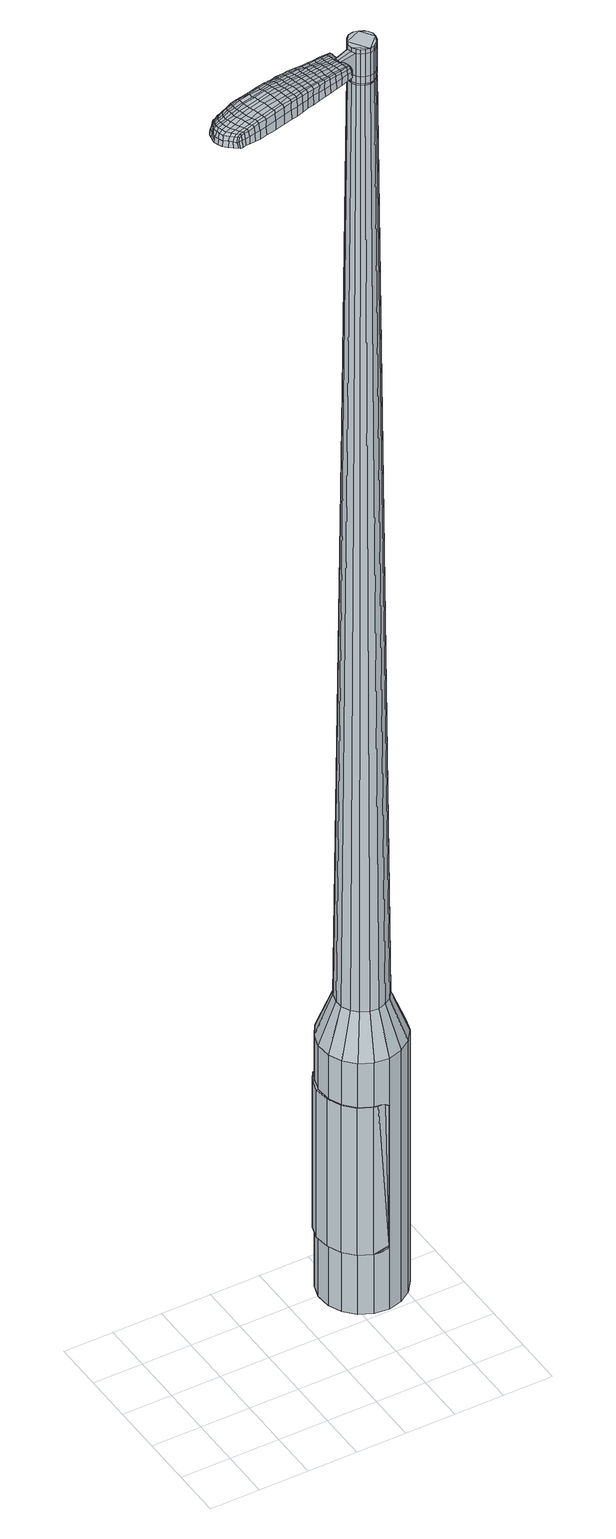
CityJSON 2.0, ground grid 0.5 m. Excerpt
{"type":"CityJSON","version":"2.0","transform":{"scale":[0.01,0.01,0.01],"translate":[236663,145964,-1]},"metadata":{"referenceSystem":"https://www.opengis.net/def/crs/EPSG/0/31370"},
"CityObjects":{
"object1":{"type":"GenericCityObject","attributes":{"cluster":699,"mean_distance_to_centroid":0.277,"new_centroid_x":236665.23,"new_centroid_y":145965.47,"mean_distance_to_camera":9.85,"H1":8.76,"H2":9.39,"Z_final":114,"cluster2":-1,"proj_x":236664.16,"proj_y":145961.22,"id_line":88007,"bearing_l":284.16,"distance":4.38,"orientation":"right","G_obj":194.16},"geometry":[{"type":"MultiSurface","lod":"2","boundaries":[[[0,1,2,3]],[[1,4,5,2]],[[4,6,7,5]],[[6,8,9,7]],[[8,10,11,9]],[[10,12,13,11]],[[12,14,15,13]],[[14,16,17,15]],[[16,18,19,17]],[[18,20,21,19]],[[20,22,23,21]],[[22,24,25,23]],[[24,26,27,25]],[[26,28,29,27]],[[28,30,31,29]],[[30,32,33,31]],[[32,34,35,33]],[[34,0,3,35]],[[36,37,38,39]],[[38,40,41,42]],[[41,43,42]],[[42,44,45,46]],[[45,47,46]],[[46,48,49,50]],[[49,51,50]],[[42,46,50,38]],[[50,52,39,38]],[[53,36,39]],[[2,5,7,35]],[[7,9,11,15]],[[11,13,15]],[[15,17,19,23]],[[19,21,23]],[[23,25,27,31]],[[27,29,31]],[[15,23,31,7]],[[31,33,35,7]],[[3,2,35]],[[1,0,54,55]],[[0,34,56,54]],[[34,32,57,56]],[[32,30,58,57]],[[30,28,59,58]],[[28,26,60,59]],[[26,24,61,60]],[[24,22,62,61]],[[22,20,63,62]],[[20,18,64,63]],[[18,16,65,64]],[[16,14,66,65]],[[14,12,67,66]],[[12,10,68,67]],[[10,8,69,68]],[[8,6,70,69]],[[6,4,71,70]],[[4,1,55,71]],[[55,54,72,73]],[[54,56,74,72]],[[56,57,75,74]],[[57,58,76,75]],[[58,59,77,76]],[[59,60,78,77]],[[60,61,79,78]],[[61,62,80,79]],[[62,63,81,80]],[[63,64,82,81]],[[64,65,83,82]],[[65,66,84,83]],[[66,67,85,84]],[[67,68,86,85]],[[68,69,87,86]],[[69,70,88,87]],[[70,71,89,88]],[[71,55,73,89]],[[72,90,91,92]],[[74,93,90,72]],[[75,94,93,74]],[[76,95,94,75]],[[96,97,95,76]],[[98,99,97,96]],[[79,100,99,98]],[[101,102,100,79]],[[81,103,102,101]],[[104,105,103,81]],[[106,107,105,104]],[[108,109,107,106]],[[110,111,109,108]],[[112,113,111,110]],[[114,115,113,112]],[[116,117,115,114]],[[89,118,117,116]],[[92,91,118,89]],[[119,120,121,122]],[[123,119,122,124]],[[125,123,124,126]],[[127,125,126,128]],[[129,127,128,130]],[[131,129,130,132]],[[133,131,132,134]],[[135,133,134,136]],[[137,135,136,138]],[[139,137,138,140]],[[141,139,140,142]],[[143,141,142,144]],[[145,143,144,146]],[[147,145,146,148]],[[149,147,148,150]],[[151,149,150,152]],[[73,72,92]],[[77,96,76]],[[77,78,98,96]],[[78,79,98]],[[80,101,79]],[[80,81,101]],[[82,104,81]],[[82,83,106,104]],[[83,84,108,106]],[[84,85,110,108]],[[85,86,112,110]],[[86,87,114,112]],[[87,88,116,114]],[[88,89,116]],[[73,92,89]],[[153,91,90]],[[153,118,91]],[[154,117,118]],[[154,155,115,117]],[[155,156,113,115]],[[156,157,111,113]],[[157,158,109,111]],[[158,159,107,109]],[[159,160,105,107]],[[160,103,105]],[[161,102,103]],[[161,100,102]],[[162,99,100]],[[162,163,97,99]],[[163,95,97]],[[39,52,151,164]],[[153,90,165,152]],[[53,39,164,120]],[[90,93,121,165]],[[36,53,120,119]],[[93,94,122,121]],[[37,36,119,123]],[[94,95,124,122]],[[38,37,123,125]],[[95,163,126,124]],[[40,38,125,127]],[[163,162,128,126]],[[41,40,127,129]],[[162,100,130,128]],[[43,41,129,131]],[[100,161,132,130]],[[42,43,131,133]],[[161,103,134,132]],[[44,42,133,135]],[[103,160,136,134]],[[45,44,135,137]],[[160,159,138,136]],[[47,45,137,139]],[[159,158,140,138]],[[46,47,139,141]],[[158,157,142,140]],[[48,46,141,143]],[[157,156,144,142]],[[49,48,143,145]],[[156,155,146,144]],[[51,49,145,147]],[[155,154,148,146]],[[50,51,147,149]],[[154,118,150,148]],[[52,50,149,151]],[[118,153,152,150]],[[151,152,166,167]],[[152,165,168,166]],[[165,121,169,168]],[[121,120,170,169]],[[120,164,171,170]],[[164,151,167,171]],[[172,173,174,175]],[[176,172,175,177]],[[172,176,178,179]],[[173,172,179,180]],[[181,182,183,184]],[[185,181,184,186]],[[181,185,187,188]],[[182,181,188,189]],[[190,191,192,193]],[[194,190,193,195]],[[190,194,196,197]],[[191,190,197,198]],[[199,200,201,202]],[[203,199,202,204]],[[199,203,205,206]],[[200,199,206,207]],[[208,209,210,211]],[[212,208,211,213]],[[208,212,214,215]],[[209,208,215,216]],[[217,218,219,220]],[[221,217,220,222]],[[217,221,223,224]],[[218,217,224,225]],[[226,227,228,229]],[[218,226,229,219]],[[226,218,225,230]],[[227,226,230,231]],[[232,233,234,235]],[[227,232,235,228]],[[232,227,231,236]],[[233,232,236,237]],[[238,176,177,239]],[[233,238,239,234]],[[238,233,237,240]],[[176,238,240,178]],[[241,242,243,244]],[[245,241,244,246]],[[241,245,247,248]],[[242,241,248,249]],[[250,251,252,253]],[[242,250,253,243]],[[250,242,249,254]],[[251,250,254,255]],[[256,257,258,259]],[[251,256,259,252]],[[256,251,255,260]],[[257,256,260,261]],[[262,263,264,265]],[[257,262,265,258]],[[262,257,261,266]],[[263,262,266,267]],[[268,173,180,269]],[[263,268,269,264]],[[268,263,267,270]],[[173,268,270,174]],[[271,272,273,274]],[[275,271,274,276]],[[271,275,277,278]],[[272,271,278,279]],[[280,281,282,283]],[[272,280,283,273]],[[280,272,279,284]],[[281,280,284,285]],[[286,287,288,289]],[[281,286,289,282]],[[286,281,285,290]],[[287,286,290,291]],[[292,185,186,293]],[[287,292,293,288]],[[292,287,291,294]],[[185,292,294,187]],[[295,296,297,298]],[[299,295,298,300]],[[295,299,301,302]],[[296,295,302,303]],[[304,305,306,307]],[[296,304,307,297]],[[304,296,303,308]],[[305,304,308,309]],[[310,311,312,313]],[[305,310,313,306]],[[310,305,309,314]],[[311,310,314,315]],[[316,317,318,319]],[[311,316,319,312]],[[316,311,315,320]],[[317,316,320,321]],[[322,182,189,323]],[[317,322,323,318]],[[322,317,321,324]],[[182,322,324,183]],[[325,211,210,326]],[[327,325,326,328]],[[325,327,329,330]],[[211,325,330,213]],[[331,327,328,332]],[[333,331,332,334]],[[331,333,335,336]],[[327,331,336,329]],[[337,333,334,338]],[[339,337,338,340]],[[337,339,341,342]],[[333,337,342,335]],[[343,339,340,344]],[[345,343,344,346]],[[343,345,347,348]],[[339,343,348,341]],[[349,345,346,350]],[[200,349,350,201]],[[349,200,207,351]],[[345,349,351,347]],[[352,353,198,197]],[[354,352,197,196]],[[352,354,355,356]],[[353,352,356,357]],[[358,359,357,356]],[[360,358,356,355]],[[358,360,361,362]],[[359,358,362,363]],[[364,365,363,362]],[[366,364,362,361]],[[364,366,367,368]],[[365,364,368,369]],[[370,371,369,368]],[[372,370,368,367]],[[370,372,205,203]],[[371,370,203,204]],[[373,374,375,376]],[[275,373,376,277]],[[373,275,276,377]],[[374,373,377,378]],[[379,194,195,380]],[[374,379,380,375]],[[379,374,378,381]],[[194,379,381,196]],[[382,383,384,385]],[[221,382,385,223]],[[382,221,222,386]],[[383,382,386,387]],[[388,389,390,391]],[[383,388,391,384]],[[388,383,387,392]],[[389,388,392,393]],[[394,191,198,395]],[[389,394,395,390]],[[394,389,393,396]],[[191,394,396,192]],[[397,398,399,400]],[[179,397,400,180]],[[397,179,178,401]],[[398,397,401,402]],[[403,404,405,406]],[[398,403,406,399]],[[403,398,402,407]],[[404,403,407,408]],[[409,202,201,410]],[[404,409,410,405]],[[409,404,408,411]],[[202,409,411,204]],[[412,413,414,415]],[[184,412,415,186]],[[412,184,183,416]],[[413,412,416,417]],[[418,206,205,419]],[[413,418,419,414]],[[418,413,417,420]],[[206,418,420,207]],[[421,422,423,424]],[[299,421,424,301]],[[421,299,300,425]],[[422,421,425,426]],[[427,212,213,428]],[[422,427,428,423]],[[427,422,426,429]],[[212,427,429,214]],[[430,431,432,433]],[[245,430,433,247]],[[430,245,246,434]],[[431,430,434,435]],[[436,437,438,439]],[[431,436,439,432]],[[436,431,435,440]],[[437,436,440,441]],[[442,209,216,443]],[[437,442,443,438]],[[442,437,441,444]],[[209,442,444,210]],[[445,446,435,434]],[[244,445,434,246]],[[445,244,243,447]],[[446,445,447,448]],[[449,450,441,440]],[[446,449,440,435]],[[449,446,448,451]],[[450,449,451,452]],[[453,326,210,444]],[[450,453,444,441]],[[453,450,452,454]],[[326,453,454,328]],[[455,456,457,458]],[[302,455,458,303]],[[455,302,301,424]],[[456,455,424,423]],[[459,330,329,460]],[[456,459,460,457]],[[459,456,423,428]],[[330,459,428,213]],[[461,462,448,447]],[[253,461,447,243]],[[461,253,252,463]],[[462,461,463,464]],[[465,466,452,451]],[[462,465,451,448]],[[465,462,464,467]],[[466,465,467,468]],[[469,332,328,454]],[[466,469,454,452]],[[469,466,468,470]],[[332,469,470,334]],[[471,472,473,474]],[[308,471,474,309]],[[471,308,303,458]],[[472,471,458,457]],[[475,336,335,476]],[[472,475,476,473]],[[475,472,457,460]],[[336,475,460,329]],[[477,478,464,463]],[[259,477,463,252]],[[477,259,258,479]],[[478,477,479,480]],[[481,482,468,467]],[[478,481,467,464]],[[481,478,480,483]],[[482,481,483,484]],[[485,338,334,470]],[[482,485,470,468]],[[485,482,484,486]],[[338,485,486,340]],[[487,488,489,490]],[[314,487,490,315]],[[487,314,309,474]],[[488,487,474,473]],[[491,342,341,492]],[[488,491,492,489]],[[491,488,473,476]],[[342,491,476,335]],[[493,494,480,479]],[[265,493,479,258]],[[493,265,264,495]],[[494,493,495,496]],[[497,498,484,483]],[[494,497,483,480]],[[497,494,496,499]],[[498,497,499,500]],[[501,344,340,486]],[[498,501,486,484]],[[501,498,500,502]],[[344,501,502,346]],[[503,504,505,506]],[[320,503,506,321]],[[503,320,315,490]],[[504,503,490,489]],[[507,348,347,508]],[[504,507,508,505]],[[507,504,489,492]],[[348,507,492,341]],[[509,510,496,495]],[[269,509,495,264]],[[509,269,180,400]],[[510,509,400,399]],[[511,512,500,499]],[[510,511,499,496]],[[511,510,399,406]],[[512,511,406,405]],[[513,350,346,502]],[[512,513,502,500]],[[513,512,405,410]],[[350,513,410,201]],[[514,515,417,416]],[[324,514,416,183]],[[514,324,321,506]],[[515,514,506,505]],[[516,351,207,420]],[[515,516,420,417]],[[516,515,505,508]],[[351,516,508,347]],[[517,518,378,377]],[[274,517,377,276]],[[517,274,273,519]],[[518,517,519,520]],[[521,354,196,381]],[[518,521,381,378]],[[521,518,520,522]],[[354,521,522,355]],[[523,524,525,526]],[[224,523,526,225]],[[523,224,223,385]],[[524,523,385,384]],[[527,528,529,530]],[[524,527,530,525]],[[527,524,384,391]],[[528,527,391,390]],[[531,353,357,532]],[[528,531,532,529]],[[531,528,390,395]],[[353,531,395,198]],[[533,534,520,519]],[[283,533,519,273]],[[533,283,282,535]],[[534,533,535,536]],[[537,360,355,522]],[[534,537,522,520]],[[537,534,536,538]],[[360,537,538,361]],[[539,540,541,542]],[[230,539,542,231]],[[539,230,225,526]],[[540,539,526,525]],[[543,544,545,546]],[[540,543,546,541]],[[543,540,525,530]],[[544,543,530,529]],[[547,359,363,548]],[[544,547,548,545]],[[547,544,529,532]],[[359,547,532,357]],[[549,550,536,535]],[[289,549,535,282]],[[549,289,288,551]],[[550,549,551,552]],[[553,366,361,538]],[[550,553,538,536]],[[553,550,552,554]],[[366,553,554,367]],[[555,556,557,558]],[[236,555,558,237]],[[555,236,231,542]],[[556,555,542,541]],[[559,560,561,562]],[[556,559,562,557]],[[559,556,541,546]],[[560,559,546,545]],[[563,365,369,564]],[[560,563,564,561]],[[563,560,545,548]],[[365,563,548,363]],[[565,566,552,551]],[[293,565,551,288]],[[565,293,186,415]],[[566,565,415,414]],[[567,372,367,554]],[[566,567,554,552]],[[567,566,414,419]],[[372,567,419,205]],[[568,569,402,401]],[[240,568,401,178]],[[568,240,237,558]],[[569,568,558,557]],[[570,571,408,407]],[[569,570,407,402]],[[570,569,557,562]],[[571,570,562,561]],[[572,371,204,411]],[[571,572,411,408]],[[572,571,561,564]],[[371,572,564,369]],[[573,574,575,576]],[[576,575,577,578]],[[579,577,575,580]],[[580,575,574,581]],[[582,583,584,585]],[[585,584,586,587]],[[588,586,584,589]],[[589,584,583,590]],[[591,592,593,594]],[[594,593,595,596]],[[597,595,593,598]],[[598,593,592,599]],[[600,601,602,603]],[[603,602,604,605]],[[606,604,602,607]],[[607,602,601,608]],[[609,610,611,612]],[[612,611,613,614]],[[615,613,611,616]],[[616,611,610,617]],[[618,619,620,621]],[[621,620,622,623]],[[624,622,620,625]],[[625,620,619,626]],[[627,628,629,630]],[[630,629,619,618]],[[626,619,629,631]],[[631,629,628,632]],[[633,634,635,636]],[[636,635,628,627]],[[632,628,635,637]],[[637,635,634,638]],[[578,577,639,640]],[[640,639,634,633]],[[638,634,639,641]],[[641,639,577,579]],[[642,643,644,645]],[[645,644,646,647]],[[648,646,644,649]],[[649,644,643,650]],[[651,652,653,654]],[[654,653,643,642]],[[650,643,653,655]],[[655,653,652,656]],[[657,658,659,660]],[[660,659,652,651]],[[656,652,659,661]],[[661,659,658,662]],[[663,664,665,666]],[[666,665,658,657]],[[662,658,665,667]],[[667,665,664,668]],[[581,574,669,670]],[[670,669,664,663]],[[668,664,669,671]],[[671,669,574,573]],[[672,673,674,675]],[[675,674,676,677]],[[678,676,674,679]],[[679,674,673,680]],[[681,682,683,684]],[[684,683,673,672]],[[680,673,683,685]],[[685,683,682,686]],[[687,688,689,690]],[[690,689,682,681]],[[686,682,689,691]],[[691,689,688,692]],[[587,586,693,694]],[[694,693,688,687]],[[692,688,693,695]],[[695,693,586,588]],[[696,697,698,699]],[[699,698,700,701]],[[702,700,698,703]],[[703,698,697,704]],[[705,706,707,708]],[[708,707,697,696]],[[704,697,707,709]],[[709,707,706,710]],[[711,712,713,714]],[[714,713,706,705]],[[710,706,713,715]],[[715,713,712,716]],[[717,718,719,720]],[[720,719,712,711]],[[716,712,719,721]],[[721,719,718,722]],[[590,583,723,724]],[[724,723,718,717]],[[722,718,723,725]],[[725,723,583,582]],[[609,612,726,727]],[[727,726,728,729]],[[730,728,726,731]],[[731,726,612,614]],[[729,728,732,733]],[[733,732,734,735]],[[736,734,732,737]],[[737,732,728,730]],[[735,734,738,739]],[[739,738,740,741]],[[742,740,738,743]],[[743,738,734,736]],[[741,740,744,745]],[[745,744,746,747]],[[748,746,744,749]],[[749,744,740,742]],[[747,746,750,751]],[[751,750,601,600]],[[608,601,750,752]],[[752,750,746,748]],[[599,753,754,598]],[[598,754,755,597]],[[756,755,754,757]],[[757,754,753,758]],[[758,759,760,757]],[[757,760,761,756]],[[762,761,760,763]],[[763,760,759,764]],[[764,765,766,763]],[[763,766,767,762]],[[768,767,766,769]],[[769,766,765,770]],[[770,771,772,769]],[[769,772,773,768]],[[606,773,772,604]],[[604,772,771,605]],[[774,775,776,777]],[[777,776,676,678]],[[677,676,776,778]],[[778,776,775,779]],[[596,595,780,781]],[[781,780,775,774]],[[779,775,780,782]],[[782,780,595,597]],[[783,784,785,786]],[[786,785,622,624]],[[623,622,785,787]],[[787,785,784,788]],[[789,790,791,792]],[[792,791,784,783]],[[788,784,791,793]],[[793,791,790,794]],[[599,592,795,796]],[[796,795,790,789]],[[794,790,795,797]],[[797,795,592,591]],[[798,799,800,801]],[[801,800,580,581]],[[579,580,800,802]],[[802,800,799,803]],[[804,805,806,807]],[[807,806,799,798]],[[803,799,806,808]],[[808,806,805,809]],[[600,603,810,811]],[[811,810,805,804]],[[809,805,810,812]],[[812,810,603,605]],[[813,814,815,816]],[[816,815,585,587]],[[582,585,815,817]],[[817,815,814,818]],[[606,607,819,820]],[[820,819,814,813]],[[818,814,819,821]],[[821,819,607,608]],[[822,823,824,825]],[[825,824,700,702]],[[701,700,824,826]],[[826,824,823,827]],[[614,613,828,829]],[[829,828,823,822]],[[827,823,828,830]],[[830,828,613,615]],[[831,832,833,834]],[[834,833,646,648]],[[647,646,833,835]],[[833,832,835]],[[836,837,838,839]],[[839,838,832,831]],[[835,832,838,840]],[[840,838,837,841]],[[617,610,842,843]],[[843,842,837,836]],[[841,837,842,844]],[[844,842,610,609]],[[845,846,835]],[[835,846,645,647]],[[642,645,846,847]],[[847,846,845,848]],[[841,849,850,840]],[[840,850,845,835]],[[848,845,850,851]],[[851,850,849,852]],[[609,727,853,844]],[[844,853,849,841]],[[852,849,853,854]],[[854,853,727,729]],[[855,856,857,858]],[[858,857,703,704]],[[702,703,857,825]],[[825,857,856,822]],[[730,731,859,860]],[[860,859,856,855]],[[822,856,859,829]],[[829,859,731,614]],[[848,861,862,847]],[[847,862,654,642]],[[651,654,862,863]],[[863,862,861,864]],[[852,865,866,851]],[[851,866,861,848]],[[864,861,866,867]],[[867,866,865,868]],[[729,733,869,854]],[[854,869,865,852]],[[868,865,869,870]],[[870,869,733,735]],[[871,872,873,874]],[[874,873,709,710]],[[704,709,873,858]],[[858,873,872,855]],[[736,737,875,876]],[[876,875,872,871]],[[855,872,875,860]],[[860,875,737,730]],[[864,877,878,863]],[[863,878,660,651]],[[657,660,878,879]],[[879,878,877,880]],[[868,881,882,867]],[[867,882,877,864]],[[880,877,882,883]],[[883,882,881,884]],[[735,739,885,870]],[[870,885,881,868]],[[884,881,885,886]],[[886,885,739,741]],[[887,888,889,890]],[[890,889,715,716]],[[710,715,889,874]],[[874,889,888,871]],[[742,743,891,892]],[[892,891,888,887]],[[871,888,891,876]],[[876,891,743,736]],[[880,893,894,879]],[[879,894,666,657]],[[663,666,894,895]],[[895,894,893,896]],[[884,897,898,883]],[[883,898,893,880]],[[896,893,898,899]],[[899,898,897,900]],[[741,745,901,886]],[[886,901,897,884]],[[900,897,901,902]],[[902,901,745,747]],[[903,904,905,906]],[[906,905,721,722]],[[716,721,905,890]],[[890,905,904,887]],[[748,749,907,908]],[[908,907,904,903]],[[887,904,907,892]],[[892,907,749,742]],[[896,909,910,895]],[[895,910,670,663]],[[581,670,910,801]],[[801,910,909,798]],[[900,911,912,899]],[[899,912,909,896]],[[798,909,912,807]],[[807,912,911,804]],[[747,751,913,902]],[[902,913,911,900]],[[804,911,913,811]],[[811,913,751,600]],[[818,914,915,817]],[[817,915,725,582]],[[722,725,915,906]],[[906,915,914,903]],[[608,752,916,821]],[[821,916,914,818]],[[903,914,916,908]],[[908,916,752,748]],[[779,917,918,778]],[[778,918,675,677]],[[672,675,918,919]],[[919,918,917,920]],[[597,755,921,782]],[[782,921,917,779]],[[920,917,921,922]],[[922,921,755,756]],[[923,924,925,926]],[[926,925,625,626]],[[624,625,925,786]],[[786,925,924,783]],[[927,928,929,930]],[[930,929,924,923]],[[783,924,929,792]],[[792,929,928,789]],[[758,753,931,932]],[[932,931,928,927]],[[789,928,931,796]],[[796,931,753,599]],[[920,933,934,919]],[[919,934,684,672]],[[681,684,934,935]],[[935,934,933,936]],[[756,761,937,922]],[[922,937,933,920]],[[936,933,937,938]],[[938,937,761,762]],[[939,940,941,942]],[[942,941,631,632]],[[626,631,941,926]],[[926,941,940,923]],[[943,944,945,946]],[[946,945,940,939]],[[923,940,945,930]],[[930,945,944,927]],[[764,759,947,948]],[[948,947,944,943]],[[927,944,947,932]],[[932,947,759,758]],[[936,949,950,935]],[[935,950,690,681]],[[687,690,950,951]],[[951,950,949,952]],[[762,767,953,938]],[[938,953,949,936]],[[952,949,953,954]],[[954,953,767,768]],[[955,956,957,958]],[[958,957,637,638]],[[632,637,957,942]],[[942,957,956,939]],[[959,960,961,962]],[[962,961,956,955]],[[939,956,961,946]],[[946,961,960,943]],[[770,765,963,964]],[[964,963,960,959]],[[943,960,963,948]],[[948,963,765,764]],[[952,965,966,951]],[[951,966,694,687]],[[587,694,966,816]],[[816,966,965,813]],[[768,773,967,954]],[[954,967,965,952]],[[813,965,967,820]],[[820,967,773,606]],[[803,968,969,802]],[[802,969,641,579]],[[638,641,969,958]],[[958,969,968,955]],[[809,970,971,808]],[[808,971,968,803]],[[955,968,971,962]],[[962,971,970,959]],[[605,771,972,812]],[[812,972,970,809]],[[959,970,972,964]],[[964,972,771,770]],[[573,576,175,174]],[[576,578,177,175]],[[588,589,188,187]],[[589,590,189,188]],[[591,594,193,192]],[[594,596,195,193]],[[615,616,215,214]],[[616,617,216,215]],[[618,621,220,219]],[[621,623,222,220]],[[627,630,229,228]],[[630,618,219,229]],[[633,636,235,234]],[[636,627,228,235]],[[578,640,239,177]],[[640,633,234,239]],[[648,649,248,247]],[[649,650,249,248]],[[650,655,254,249]],[[655,656,255,254]],[[656,661,260,255]],[[661,662,261,260]],[[662,667,266,261]],[[667,668,267,266]],[[668,671,270,267]],[[671,573,174,270]],[[678,679,278,277]],[[679,680,279,278]],[[680,685,284,279]],[[685,686,285,284]],[[686,691,290,285]],[[691,692,291,290]],[[692,695,294,291]],[[695,588,187,294]],[[696,699,298,297]],[[699,701,300,298]],[[705,708,307,306]],[[708,696,297,307]],[[711,714,313,312]],[[714,705,306,313]],[[717,720,319,318]],[[720,711,312,319]],[[590,724,323,189]],[[724,717,318,323]],[[774,777,376,375]],[[777,678,277,376]],[[596,781,380,195]],[[781,774,375,380]],[[623,787,386,222]],[[787,788,387,386]],[[788,793,392,387]],[[793,794,393,392]],[[794,797,396,393]],[[797,591,192,396]],[[701,826,425,300]],[[826,827,426,425]],[[827,830,429,426]],[[830,615,214,429]],[[831,834,433,432]],[[834,648,247,433]],[[836,839,439,438]],[[839,831,432,439]],[[617,843,443,216]],[[843,836,438,443]],[[973,974,975,976]],[[977,978,976,975]],[[979,980,981,982]],[[983,984,985,986]],[[974,987,988,975]],[[989,977,975,988]],[[990,979,982,991]],[[992,993,984,983]],[[987,994,995,988]],[[995,996,989,988]],[[997,990,991,998]],[[999,993,992,1000]],[[994,1001,1002,995]],[[1002,1003,996,995]],[[1004,997,998,1005]],[[1006,999,1000,1007]],[[1008,1009,1010,1011]],[[1012,1013,1009,1008]],[[1012,1014,1015,1013]],[[1014,1016,1017,1015]],[[1018,1019,1020,1021]],[[1022,1023,1019,1018]],[[1024,1025,1023,1022]],[[1026,1027,1025,1024]],[[1021,1010,1009,1018]],[[1018,1009,1013,1022]],[[1013,1015,1024,1022]],[[1015,1017,1026,1024]],[[982,981,978,977]],[[991,982,977,989]],[[996,998,991,989]],[[1003,1005,998,996]],[[983,986,980,979]],[[992,983,979,990]],[[1000,992,990,997]],[[1007,1000,997,1004]],[[984,1008,1011,985]],[[993,1012,1008,984]],[[1014,1012,993,999]],[[1016,1014,999,1006]],[[1028,1029,1030,1031]],[[1030,1032,1033,1034]],[[1030,1034,1035,1036]],[[1030,1036,1031]],[[1037,1028,1031,1038]],[[1039,1038,1031,1040]],[[1041,1040,1031]],[[1042,1030,1029,1043]],[[1044,1042,1043,1045]],[[1046,1044,1045,1047]],[[1048,1046,1047,1049]],[[1050,1048,1049,1051]],[[1051,1052,1053,1054]],[[1051,1054,1055,1056]],[[1051,1056,1057,1058]],[[1057,1059,1060,1061]],[[1057,1061,1062,1063]],[[1057,1063,1058]],[[1051,1058,1050]],[[1064,1065,1029,1028]],[[1066,1067,1032,1030]],[[1068,1069,1041,1031]],[[1065,1070,1043,1029]],[[1071,1066,1030,1042]],[[1070,1072,1045,1043]],[[1073,1071,1042,1044]],[[1072,1074,1047,1045]],[[1075,1073,1044,1046]],[[1074,1076,1049,1047]],[[1077,1075,1046,1048]],[[1076,1078,1051,1049]],[[1079,1077,1048,1050]],[[1078,1080,1052,1051]],[[1081,1082,1059,1057]],[[1083,1079,1050,1058]],[[1053,1052,1080,1084]],[[1054,1053,1084,1085]],[[1055,1054,1085,1086]],[[1056,1055,1086,1087]],[[1057,1056,1087,1081]],[[1088,1064,1028,1037]],[[1089,1088,1037,1038]],[[1090,1089,1038,1039]],[[1091,1090,1039,1040]],[[1069,1091,1040,1041]],[[1033,1032,1067,1092]],[[1060,1059,1082,1093]],[[1034,1033,1092,1094]],[[1035,1034,1094,1095]],[[1036,1035,1095,1096]],[[1031,1036,1096,1068]],[[1061,1060,1093,1097]],[[1062,1061,1097,1098]],[[1063,1062,1098,1099]],[[1058,1063,1099,1083]]]}]}
},
"vertices":[
[181,134,384],[180,149,384],[180,149,96],[181,134,96],[184,163,384],[184,163,96],[192,175,384],[192,175,96],[205,183,384],[205,183,96],[219,187,384],[219,187,96],[233,185,384],[233,185,96],[247,179,384],[247,179,96],[257,168,384],[257,168,96],[263,155,384],[263,155,96],[264,140,384],[264,140,96],[260,126,384],[260,126,96],[251,114,384],[251,114,96],[239,106,384],[239,106,96],[225,102,384],[225,102,96],[210,104,384],[210,104,96],[197,110,384],[197,110,96],[187,121,384],[187,121,96],[214,134,1524],[218,132,1524],[223,131,1524],[209,141,1524],[227,132,1524],[231,135,1524],[235,143,1524],[234,139,1524],[235,148,1524],[233,152,1524],[226,157,1524],[230,155,1524],[221,158,1524],[216,157,1524],[210,150,1524],[212,154,1524],[208,146,1524],[211,137,1524],[197,138,429],[197,147,429],[201,130,429],[207,124,429],[215,120,429],[224,119,429],[232,122,429],[239,126,429],[245,134,429],[247,142,429],[246,151,429],[243,159,429],[237,165,429],[229,169,429],[220,170,429],[212,168,429],[204,163,429],[199,156,429],[209,141,1483],[208,146,1483],[211,137,1483],[214,134,1483],[218,132,1483],[223,131,1483],[227,132,1483],[231,135,1483],[234,139,1483],[235,143,1483],[235,148,1483],[233,152,1483],[230,155,1483],[226,157,1483],[221,158,1483],[216,157,1483],[212,154,1483],[210,150,1483],[209,141,1485],[209,146,1485],[209,146,1483],[211,137,1485],[214,134,1485],[218,132,1485],[223,132,1483],[223,132,1485],[227,133,1483],[227,133,1485],[231,135,1485],[233,139,1483],[233,139,1485],[235,143,1485],[234,148,1483],[234,148,1485],[232,152,1483],[232,152,1485],[229,155,1483],[229,155,1485],[225,157,1483],[225,157,1485],[221,157,1483],[221,157,1485],[217,156,1483],[217,156,1485],[213,154,1483],[213,154,1485],[210,150,1485],[214,134,1519],[211,137,1519],[211,137,1493],[214,134,1493],[218,132,1519],[218,132,1493],[223,131,1519],[223,131,1493],[227,132,1519],[227,132,1493],[231,135,1519],[231,135,1493],[234,139,1519],[234,139,1493],[235,143,1519],[235,143,1493],[235,148,1519],[235,148,1493],[233,152,1519],[233,152,1493],[230,155,1519],[230,155,1493],[226,157,1519],[226,157,1493],[221,158,1519],[221,158,1493],[216,157,1519],[216,157,1493],[212,154,1519],[212,154,1493],[210,150,1519],[210,150,1493],[208,146,1519],[208,146,1493],[208,146,1485],[212,154,1485],[216,157,1485],[221,158,1485],[226,157,1485],[230,155,1485],[233,152,1485],[235,148,1485],[234,139,1485],[227,132,1485],[223,131,1485],[209,141,1519],[209,141,1493],[190,140,1513],[190,140,1518],[191,137,1513],[191,134,1513],[191,134,1518],[191,137,1518],[114,137,1519],[121,139,1518],[119,140,1509],[112,139,1510],[106,136,1519],[104,137,1510],[107,134,1526],[115,136,1525],[122,138,1525],[123,100,1519],[130,102,1518],[131,104,1525],[124,102,1525],[115,98,1519],[115,99,1526],[114,96,1510],[122,98,1510],[129,100,1509],[48,99,1519],[47,103,1519],[46,103,1513],[47,99,1513],[50,95,1519],[49,95,1513],[51,96,1524],[49,100,1524],[49,103,1524],[120,117,1530],[127,119,1529],[126,122,1529],[119,121,1530],[111,115,1531],[110,118,1531],[112,111,1530],[121,114,1530],[128,116,1529],[198,137,1512],[197,140,1512],[196,140,1517],[197,137,1517],[199,134,1512],[197,134,1517],[198,134,1506],[197,137,1506],[196,140,1506],[57,122,1519],[60,123,1519],[59,124,1512],[56,123,1512],[55,121,1518],[54,122,1512],[56,120,1522],[58,121,1523],[61,122,1524],[65,125,1519],[70,126,1519],[69,127,1512],[63,126,1512],[65,123,1524],[71,125,1525],[76,128,1519],[83,130,1519],[82,131,1511],[74,129,1511],[77,127,1526],[84,129,1526],[94,133,1519],[93,134,1510],[95,132,1526],[187,151,1513],[179,150,1513],[180,149,1518],[188,151,1517],[192,152,1512],[191,151,1516],[191,153,1506],[185,152,1507],[178,151,1507],[172,149,1514],[164,147,1515],[165,146,1520],[173,148,1519],[170,150,1507],[163,148,1507],[157,146,1515],[150,145,1516],[151,143,1522],[158,145,1521],[156,147,1508],[148,146,1508],[142,143,1517],[135,142,1517],[137,141,1524],[144,142,1523],[141,144,1508],[134,143,1509],[128,140,1518],[129,139,1524],[126,142,1509],[65,87,1519],[68,87,1519],[68,89,1524],[65,88,1523],[62,87,1518],[63,88,1522],[62,85,1512],[64,85,1512],[68,86,1512],[73,88,1519],[79,89,1519],[79,90,1525],[73,89,1524],[72,86,1512],[78,87,1512],[85,90,1519],[92,92,1519],[93,93,1526],[85,92,1526],[84,88,1511],[92,90,1511],[104,95,1519],[104,96,1526],[103,93,1510],[194,122,1513],[187,120,1513],[186,118,1507],[193,121,1507],[199,124,1512],[199,123,1506],[198,125,1516],[194,123,1517],[187,121,1518],[179,117,1514],[172,115,1515],[172,114,1507],[179,116,1507],[180,119,1519],[173,117,1520],[165,113,1515],[158,111,1516],[157,109,1508],[164,111,1508],[166,115,1521],[159,112,1522],[151,109,1517],[144,106,1517],[143,105,1509],[150,107,1508],[152,110,1523],[145,108,1524],[137,104,1518],[136,102,1509],[138,106,1524],[191,136,1519],[191,138,1519],[184,134,1520],[184,136,1520],[185,131,1520],[192,133,1519],[177,132,1522],[176,135,1522],[170,130,1523],[169,133,1523],[171,127,1523],[178,129,1521],[163,128,1524],[162,131,1524],[155,127,1525],[155,129,1525],[156,123,1525],[163,125,1524],[148,125,1526],[148,128,1526],[141,123,1527],[140,126,1527],[142,119,1527],[149,121,1526],[134,121,1528],[133,124,1528],[135,118,1528],[52,100,1527],[51,104,1527],[54,97,1526],[59,98,1527],[57,101,1528],[56,105,1528],[63,103,1529],[62,107,1529],[65,99,1528],[72,101,1530],[70,105,1530],[69,108,1530],[77,106,1531],[76,110,1531],[78,103,1530],[87,105,1531],[86,109,1531],[85,112,1531],[98,112,1531],[98,115,1531],[100,108,1531],[60,87,1518],[57,89,1519],[57,88,1513],[60,86,1513],[61,88,1523],[59,90,1523],[54,92,1519],[53,91,1513],[55,92,1524],[53,119,1518],[51,117,1518],[53,117,1523],[54,119,1523],[52,120,1513],[50,118,1513],[49,114,1519],[48,110,1519],[49,110,1524],[51,114,1523],[48,114,1513],[47,110,1513],[47,106,1519],[48,107,1524],[46,106,1513],[116,135,1528],[116,133,1528],[123,134,1528],[123,136,1527],[107,133,1528],[108,131,1529],[117,130,1529],[117,127,1530],[125,129,1529],[124,132,1528],[108,128,1529],[109,125,1530],[118,124,1530],[125,125,1529],[109,122,1531],[124,103,1528],[123,106,1529],[114,103,1529],[115,101,1528],[131,105,1527],[130,108,1528],[122,109,1529],[113,107,1530],[129,111,1528],[201,126,1512],[200,128,1512],[199,128,1517],[199,126,1517],[200,125,1506],[200,127,1506],[199,131,1512],[198,131,1517],[199,130,1506],[194,152,1512],[195,150,1512],[194,150,1506],[193,152,1506],[193,151,1517],[194,149,1517],[195,148,1512],[196,145,1512],[195,145,1506],[194,148,1506],[194,147,1517],[195,144,1517],[197,142,1512],[196,143,1506],[195,142,1517],[188,149,1519],[188,148,1519],[181,148,1520],[181,146,1520],[189,146,1519],[190,143,1519],[182,144,1520],[182,142,1520],[190,141,1519],[183,139,1520],[194,125,1519],[194,126,1519],[187,124,1520],[187,122,1520],[193,130,1519],[186,128,1520],[173,146,1521],[174,145,1521],[166,145,1522],[167,143,1522],[174,142,1521],[175,140,1521],[167,141,1522],[168,138,1523],[176,137,1522],[168,136,1523],[180,120,1521],[179,122,1521],[172,120,1522],[173,118,1522],[179,125,1521],[171,123,1522],[159,143,1523],[159,142,1523],[152,142,1524],[152,140,1524],[160,139,1523],[161,137,1524],[153,138,1525],[153,135,1525],[161,134,1524],[154,132,1525],[166,116,1523],[165,118,1523],[158,116,1524],[159,114,1524],[164,121,1524],[157,119,1525],[144,141,1525],[145,139,1525],[137,139,1526],[138,137,1526],[145,136,1526],[146,133,1526],[138,135,1527],[139,132,1527],[147,130,1526],[140,129,1527],[151,112,1525],[151,114,1525],[144,112,1526],[144,110,1526],[150,117,1526],[143,115,1527],[130,138,1527],[130,136,1527],[131,133,1527],[132,130,1528],[132,127,1528],[137,107,1527],[137,110,1527],[136,113,1528],[64,89,1525],[61,90,1525],[67,89,1526],[65,91,1526],[58,93,1526],[62,94,1527],[57,119,1525],[55,117,1525],[59,118,1526],[60,120,1525],[53,114,1525],[52,111,1526],[56,112,1527],[57,116,1526],[51,108,1526],[56,109,1527],[72,90,1526],[70,92,1527],[78,92,1527],[76,93,1528],[67,95,1528],[74,97,1529],[65,122,1526],[64,120,1527],[70,122,1528],[71,124,1527],[63,117,1527],[62,114,1528],[69,116,1529],[69,119,1528],[62,110,1528],[69,112,1530],[84,93,1528],[83,95,1529],[92,95,1528],[91,97,1529],[81,98,1529],[89,101,1530],[77,126,1528],[76,124,1528],[84,126,1529],[84,128,1528],[76,121,1529],[75,117,1530],[84,119,1530],[84,123,1530],[76,114,1530],[84,116,1531],[104,98,1529],[103,100,1529],[101,104,1530],[96,130,1528],[96,128,1529],[96,126,1530],[96,122,1530],[97,119,1531],[120,138,1509],[121,137,1518],[114,136,1518],[113,137,1509],[106,134,1519],[104,135,1510],[107,132,1525],[116,134,1525],[123,136,1525],[130,106,1525],[129,104,1518],[123,102,1518],[123,104,1525],[114,100,1519],[115,101,1525],[113,98,1510],[122,100,1509],[129,102,1509],[48,103,1513],[49,103,1519],[50,100,1519],[49,100,1513],[52,97,1519],[51,96,1513],[53,97,1524],[51,100,1524],[51,103,1524],[126,122,1528],[126,119,1528],[119,117,1529],[119,120,1529],[111,115,1529],[110,118,1529],[112,112,1529],[120,114,1529],[127,116,1528],[194,139,1516],[195,139,1512],[196,137,1512],[195,137,1516],[196,134,1512],[195,134,1516],[196,133,1506],[195,136,1506],[194,139,1506],[60,122,1512],[61,121,1519],[58,120,1518],[57,121,1512],[56,119,1518],[55,120,1512],[57,118,1522],[59,119,1523],[62,120,1523],[69,126,1512],[71,125,1519],[65,123,1519],[64,124,1512],[66,122,1524],[72,123,1525],[82,129,1511],[84,128,1519],[76,126,1519],[75,127,1511],[77,125,1525],[85,127,1526],[95,131,1519],[93,132,1510],[96,130,1526],[180,147,1518],[179,148,1513],[187,149,1513],[188,149,1517],[192,150,1512],[191,149,1515],[191,151,1506],[186,150,1506],[178,149,1507],[166,144,1520],[165,145,1514],[172,147,1514],[173,146,1519],[171,148,1507],[163,146,1507],[151,141,1522],[150,143,1516],[157,144,1515],[158,143,1521],[156,145,1508],[149,144,1508],[137,139,1523],[136,140,1517],[143,141,1516],[144,140,1522],[141,142,1508],[134,141,1508],[128,138,1517],[130,137,1524],[127,140,1509],[68,91,1523],[68,89,1519],[65,89,1518],[65,90,1523],[63,89,1518],[63,90,1522],[62,87,1512],[64,87,1512],[67,88,1512],[79,92,1525],[78,91,1519],[73,90,1519],[73,91,1524],[72,88,1512],[78,89,1512],[92,95,1526],[92,94,1519],[84,92,1519],[85,93,1525],[83,90,1511],[91,92,1511],[103,97,1519],[104,98,1526],[102,95,1510],[185,120,1507],[186,122,1513],[193,124,1513],[192,123,1506],[198,126,1512],[197,124,1506],[197,126,1515],[193,125,1517],[186,123,1518],[171,116,1507],[172,117,1514],[179,119,1514],[178,118,1507],[179,121,1519],[172,118,1520],[157,111,1508],[157,113,1516],[165,115,1515],[164,113,1508],[165,116,1521],[158,114,1522],[142,106,1508],[143,108,1517],[150,110,1516],[150,109,1508],[151,112,1522],[144,110,1523],[136,106,1517],[135,104,1509],[137,108,1524],[190,136,1518],[190,138,1518],[184,134,1519],[183,136,1519],[184,131,1519],[191,133,1518],[176,132,1520],[176,134,1520],[169,130,1521],[169,133,1521],[170,127,1521],[177,129,1520],[162,128,1523],[161,131,1523],[155,126,1524],[154,129,1524],[156,123,1524],[163,125,1523],[148,125,1525],[147,127,1525],[141,123,1526],[140,126,1526],[141,120,1526],[148,121,1525],[133,121,1527],[133,124,1527],[134,118,1527],[53,104,1526],[54,101,1526],[55,98,1525],[59,98,1526],[57,102,1526],[57,105,1526],[63,107,1528],[63,103,1528],[65,100,1527],[72,101,1528],[70,105,1529],[70,108,1529],[77,110,1530],[77,107,1530],[79,103,1529],[87,105,1530],[86,109,1530],[85,112,1530],[97,115,1530],[98,112,1530],[99,108,1530],[58,89,1513],[59,90,1518],[61,89,1518],[61,88,1512],[62,90,1523],[60,91,1523],[55,93,1519],[54,93,1513],[56,94,1523],[54,116,1523],[53,116,1518],[55,118,1518],[56,117,1523],[54,119,1512],[52,117,1512],[51,110,1523],[50,110,1519],[51,113,1519],[53,113,1523],[50,113,1513],[49,110,1513],[49,106,1519],[51,107,1524],[48,106,1513],[123,134,1527],[116,132,1527],[116,133,1527],[123,135,1526],[108,132,1527],[108,130,1528],[124,128,1528],[117,127,1528],[117,130,1528],[124,131,1527],[108,128,1528],[109,125,1529],[118,123,1529],[125,125,1528],[109,121,1529],[114,104,1528],[123,106,1527],[123,105,1527],[115,102,1527],[130,107,1526],[129,108,1527],[121,110,1528],[113,107,1528],[128,112,1527],[197,127,1516],[198,127,1512],[199,126,1512],[198,126,1516],[198,125,1506],[197,126,1506],[197,130,1512],[196,130,1516],[197,130,1506],[192,150,1506],[193,149,1512],[193,150,1512],[192,151,1506],[192,149,1516],[193,145,1506],[194,145,1512],[193,147,1512],[192,147,1506],[192,146,1516],[193,144,1516],[194,142,1512],[193,142,1506],[194,142,1516],[188,147,1518],[187,148,1518],[180,147,1519],[181,146,1519],[189,143,1518],[188,145,1518],[181,144,1519],[182,141,1519],[189,140,1518],[182,139,1519],[186,124,1519],[193,126,1518],[193,125,1518],[186,123,1519],[192,129,1518],[185,127,1519],[173,144,1520],[173,145,1520],[166,144,1521],[166,143,1521],[175,140,1520],[174,142,1520],[167,141,1521],[167,138,1521],[175,137,1520],[168,135,1521],[172,120,1521],[179,122,1520],[179,121,1520],[172,119,1521],[178,126,1520],[171,124,1521],[159,141,1522],[159,142,1522],[151,141,1523],[152,140,1523],[160,136,1522],[159,139,1522],[152,137,1523],[153,135,1524],[161,134,1523],[153,132,1524],[157,116,1523],[164,118,1522],[165,117,1522],[158,115,1523],[164,122,1522],[157,120,1523],[144,138,1524],[144,139,1524],[137,138,1525],[137,137,1525],[146,133,1525],[145,136,1524],[138,134,1525],[138,131,1526],[146,130,1525],[139,128,1526],[143,112,1525],[150,114,1524],[151,113,1524],[144,111,1525],[149,118,1524],[142,116,1525],[130,135,1526],[130,136,1526],[131,130,1527],[131,133,1526],[132,127,1527],[136,110,1526],[137,109,1526],[135,114,1526],[62,92,1524],[64,91,1524],[67,91,1525],[65,92,1525],[58,94,1525],[62,95,1525],[60,118,1525],[56,116,1524],[58,118,1524],[61,119,1525],[57,112,1526],[53,111,1525],[55,114,1524],[58,115,1525],[53,107,1525],[56,108,1526],[71,93,1526],[72,92,1526],[78,93,1526],[77,94,1527],[68,96,1526],[74,98,1527],[71,121,1527],[65,119,1526],[66,121,1526],[71,122,1526],[69,115,1528],[63,113,1527],[64,117,1526],[70,118,1527],[62,110,1527],[69,112,1528],[83,96,1527],[84,94,1527],[92,96,1527],[91,98,1528],[81,99,1528],[89,101,1529],[85,125,1528],[77,123,1527],[77,124,1527],[85,126,1527],[84,119,1529],[76,117,1529],[76,120,1528],[84,122,1528],[76,113,1529],[85,116,1530],[103,101,1528],[103,99,1528],[101,104,1529],[96,128,1528],[96,129,1528],[96,122,1529],[96,125,1529],[97,118,1530],[191,151,1508],[193,145,1508],[161,138,1509],[159,145,1509],[140,133,1510],[138,141,1510],[101,124,1512],[99,133,1512],[117,137,1511],[119,128,1511],[84,120,1513],[71,116,1514],[69,125,1514],[82,129,1513],[195,138,1508],[163,130,1509],[142,125,1510],[104,115,1512],[121,119,1511],[86,111,1513],[73,107,1514],[196,131,1508],[165,122,1509],[144,116,1510],[106,106,1512],[123,110,1511],[75,99,1514],[88,102,1513],[198,125,1508],[167,115,1509],[146,108,1510],[108,97,1512],[126,101,1511],[78,90,1514],[91,93,1513],[58,112,1514],[54,110,1514],[52,117,1514],[56,120,1514],[60,104,1514],[56,103,1514],[62,96,1514],[57,96,1514],[64,88,1514],[59,89,1514],[50,106,1515],[48,102,1515],[47,103,1515],[49,110,1515],[51,102,1515],[48,101,1515],[52,98,1515],[48,100,1515],[53,93,1515],[48,99,1515],[213,102,334],[209,103,334],[209,103,165],[223,101,171],[213,102,165],[217,102,165],[220,102,166],[222,101,167],[223,101,169],[217,102,334],[220,102,333],[222,101,332],[223,101,331],[223,101,328],[196,109,165],[196,109,334],[186,120,165],[186,120,334],[180,134,165],[180,134,334],[178,149,165],[178,149,334],[182,163,165],[182,163,334],[185,167,334],[187,170,334],[188,172,333],[190,174,332],[190,175,331],[190,175,328],[185,167,165],[190,175,171],[190,175,169],[190,174,167],[188,172,166],[187,170,165],[213,105,334],[210,106,334],[210,106,165],[213,105,165],[223,104,171],[223,104,328],[197,112,334],[197,112,165],[188,122,334],[188,122,165],[182,135,334],[182,135,165],[181,149,334],[181,149,165],[185,162,334],[185,162,165],[187,165,334],[193,174,328],[193,174,171],[187,165,165],[189,168,334],[191,171,333],[192,172,332],[193,173,331],[217,105,334],[220,104,333],[222,104,332],[223,104,331],[217,105,165],[193,173,169],[220,104,166],[222,104,167],[223,104,169],[192,172,167],[191,171,166],[189,168,165]
]}
